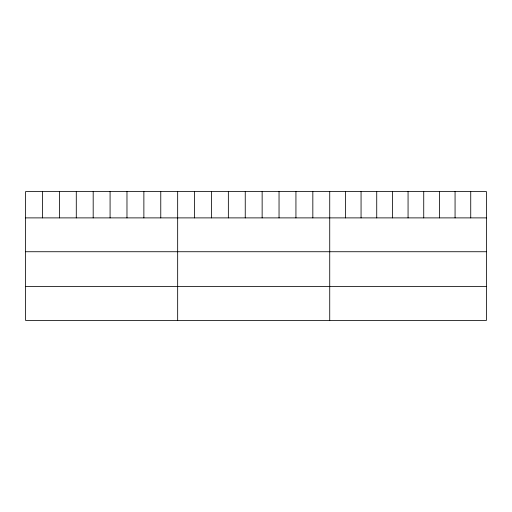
<?xml version="1.0" encoding="UTF-8"?>
<svg xmlns="http://www.w3.org/2000/svg" width="512" height="512" viewBox="0 0 512 512"><rect width="100%" height="100%" fill="white"/><g stroke="black" fill="none" stroke-linecap="round" stroke-linejoin="round"><path stroke-width="0.77" d="M486.4 217.888L486.4 320.435L25.6 320.435L25.6 191.565L486.4 191.565L486.4 217.888L25.6 217.888M25.6 251.731L486.4 251.731M25.6 286.592L486.4 286.592M470.733 191.565L470.733 217.888M455.066 191.565L455.066 217.888M439.398 191.565L439.398 217.888M423.731 191.565L423.731 217.888M408.064 191.565L408.064 217.888M392.397 191.565L392.397 217.888M376.73 191.565L376.73 217.888M361.062 191.565L361.062 217.888M345.395 191.565L345.395 217.888M329.728 191.565L329.728 320.435M312.832 191.565L312.832 217.888M295.936 191.565L295.936 217.888M279.04 191.565L279.04 217.888M262.144 191.565L262.144 217.888M245.248 191.565L245.248 217.888M228.352 191.565L228.352 217.888M211.456 191.565L211.456 217.888M194.56 191.565L194.56 217.888M177.664 191.565L177.664 320.435M160.768 191.565L160.768 217.888M143.872 191.565L143.872 217.888M126.976 191.565L126.976 217.888M110.08 191.565L110.08 217.888M93.184 191.565L93.184 217.888M76.288 191.565L76.288 217.888M59.392 191.565L59.392 217.888M42.496 191.565L42.496 217.888"/></g></svg>
